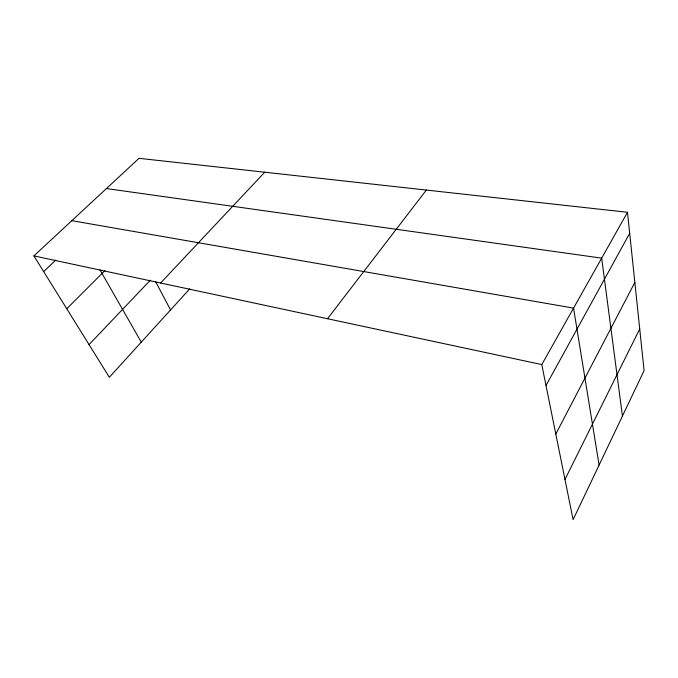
<?xml version="1.0" encoding="UTF-8"?>
<svg xmlns="http://www.w3.org/2000/svg" width="678" height="678" viewBox="0 0 678 678"><rect width="100%" height="100%" fill="white"/><g stroke="black" fill="none" stroke-linecap="round" stroke-linejoin="round"><path stroke-width="1.02" d="M564.977 479.448L639.727 328.94M555.807 434.03L634.845 282.429M546.01 385.502L629.692 233.3M627.489 212.282L644.1 370.569L573.096 519.679L541.781 364.578L627.489 212.282L139.015 158.321L33.9 255.894L109.353 377.265L189.772 288.82M327.525 318.728L426.352 190.069M160.618 283.014L264.734 172.212M89.055 344.619L150.38 280.15M66.766 308.761L104.963 270.556M43.655 271.59L55.782 260.072M106.438 188.56L601.683 258.14L622.438 416.055M71.851 220.672L573.554 308.126L599.106 465.057M33.9 255.894L541.781 364.578M99.963 269.861L141.278 342.153M155.643 281.701L170.568 309.948"/></g></svg>
